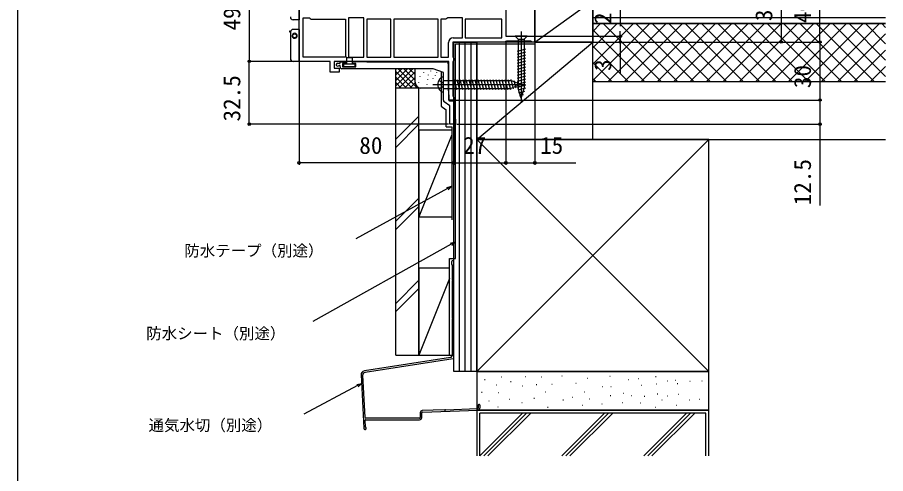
# Model space of a CAD drawing. Units: millimetres, scale not verified. Extents: x -525 to 525, y -783 to 779.
# Drawn here: x -525 to -75.8, y -332.8 to -96.7 of the extents above; entities that cross this region are included whole.
import ezdxf
from ezdxf.enums import TextEntityAlignment as Align

# ---------------------------------------------------------------- set-up
doc = ezdxf.new("R2010")
doc.units = ezdxf.units.MM
doc.header["$LTSCALE"] = 4
for name, color, linetype in [('0-2_YKK_11', 7, 'Continuous'), ('0-4_YKK_12', 2, 'Continuous'), ('0-5_YKK_13', 4, 'Continuous'), ('0-7_YKK_D', 6, 'Continuous'), ('0-8_YKK_ZWAK', 7, 'Continuous'), ('0-9_YSS_K', 3, 'Continuous'), ('0-A_YSS_KE', 3, 'Continuous')]:
    doc.layers.add(name, color=color, linetype=linetype)
doc.styles.add('ＭＳ ゴシック', font='')
doc.styles.get('ＭＳ ゴシック').set_extended_font_data('MS Gothic')

msp = doc.modelspace()

# ---------------------------------------------------------------- linework, layer by layer
at = {"layer": '0-2_YKK_11'}
msp.add_line((-310.221, -123.291), (-357.05, -123.291), dxfattribs=at)
for points in [[(-301.75, -119.491), (-361.05, -119.491), (-361.05, -122.991), (-358.55, -122.991), (-358.55, -125.091), (-363.15, -125.091), (-363.15, -119.491), (-379.25, -119.491), (-379.25, -71.691)], [(-272.25, -70.491), (-272.25, -106.491), (-257.25, -106.491), (-257.25, -109.491), (-258.754, -109.491), (-259.05, -109.241), (-259.346, -108.991), (-271.884, -108.991), (-272.317, -109.241), (-272.75, -109.491), (-299.75, -109.491), (-299.75, -117.025), (-299.5, -117.458), (-299.25, -117.891), (-299.25, -118.991), (-299.5, -119.424), (-299.75, -119.857), (-299.75, -137.325), (-299.5, -137.758), (-299.25, -138.191), (-299.25, -139.491), (-301.75, -139.491), (-301.75, -119.491)], [(-299.55, -107.391), (-294.75, -107.391), (-294.75, -96.991), (-302.323, -96.991), (-302.782, -97.291), (-303.24, -97.591), (-305.85, -97.591)], [(-305.85, -97.591), (-305.85, -117.391), (-301.85, -117.391), (-301.85, -109.691)], [(-359.3, -120.491), (-358.05, -120.491), (-358.05, -119.791), (-355.15, -119.791), (-355.15, -120.691), (-356.85, -120.691), (-356.85, -122.291), (-349.85, -122.291), (-349.85, -120.691), (-351.55, -120.691), (-351.55, -119.491), (-347.55, -119.491), (-344.121, -119.791), (-303.05, -119.791)], [(-302.05, -120.791), (-302.05, -134.062), (-301.75, -137.491), (-301.75, -139.699), (-301.333, -139.991), (-299.709, -139.991)], [(-358.05, -122.291), (-358.05, -121.691), (-358.565, -121.691), (-358.775, -121.777)], [(-304.55, -139.66), (-304.55, -125.291), (-309.879, -123.351)], [(-298.71, -140.949), (-298.25, -151.991), (-301.25, -151.991), (-301.25, -142.491), (-304.124, -140.479)]]:
    msp.add_lwpolyline(points, dxfattribs=at)
for points in [[(-355.25, -117.391), (-377.15, -117.391), (-377.15, -96.991), (-373.877, -96.991), (-373.418, -97.291), (-372.96, -97.591), (-355.25, -97.591)], [(-345.75, -117.391), (-345.75, -96.991), (-353.75, -96.991), (-353.75, -117.391)], [(-331.75, -117.391), (-331.75, -97.591), (-344.25, -97.591), (-344.25, -117.391)], [(-307.35, -97.591), (-330.25, -97.591), (-330.25, -117.391), (-307.35, -117.391)], [(-274.35, -97.591), (-293.25, -97.591), (-293.25, -107.391), (-274.35, -107.391)]]:
    msp.add_lwpolyline(points, close=True, dxfattribs=at)
for centre, radius, start, end in [((-299.55, -109.691), 2.3, 90.00001, 179.99999), ((-359.3, -121.241), 0.75, 90.00002, 314.41533), ((-303.05, -120.791), 1, 0.00001, 89.99999), ((-357.05, -122.291), 1, 180.00001, 269.99999), ((-310.221, -124.291), 1, 70.00005, 90.00006), ((-303.55, -139.66), 1, 180.00003, 235.00002), ((-299.709, -140.991), 1, 2.38595, 90.00002)]:
    msp.add_arc(centre, radius, start, end, dxfattribs=at)
at = {"layer": '0-4_YKK_12'}
msp.add_line((-257.25, 134.509), (-257.25, -106.991), dxfattribs=at)
at = {"layer": '0-5_YKK_13'}
for p, q in [((-379.25, -97.991), (-382.25, -97.991)), ((-379.25, -102.994), (-382.25, -102.994)), ((-384, -103.794), (-383.577, -103.794)), ((-383.737, -104.294), (-384, -104.294)), ((-383.75, -104.494), (-383.75, -117.994)), ((-264.25, -103.991), (-264.25, -140.991)), ((-261.15, -106.491), (-262.7, -108.041)), ((-265.8, -108.041), (-265.8, -133.575)), ((-262.7, -108.041), (-262.7, -133.575)), ((-262.15, -113.236), (-266.35, -114.362)), ((-262.15, -114.789), (-266.35, -115.915)), ((-262.15, -116.342), (-266.35, -117.467)), ((-379.25, -119.494), (-382.25, -119.494)), ((-356.25, -121.191), (-356.25, -121.791)), ((-350.55, -120.891), (-355.95, -120.891)), ((-354.75, -117.791), (-354.75, -120.891)), ((-354.45, -117.491), (-352.05, -117.491)), ((-351.75, -117.791), (-351.75, -120.891)), ((-350.25, -121.791), (-350.25, -121.191)), ((-262.15, -117.895), (-266.35, -119.02)), ((-262.15, -119.448), (-266.35, -120.573)), ((-262.15, -121.001), (-266.35, -122.126)), ((-355.95, -122.091), (-350.55, -122.091)), ((-262.15, -122.554), (-266.35, -123.679)), ((-262.15, -124.107), (-266.35, -125.232)), ((-262.15, -125.66), (-266.35, -126.785)), ((-306.942, -129.341), (-304.823, -130.398)), ((-304.55, -135.291), (-304.55, -127.691)), ((-304.55, -129.391), (-269.62, -129.391)), ((-299.251, -128.891), (-297.858, -134.091)), ((-297.698, -128.891), (-296.305, -134.091)), ((-296.145, -128.891), (-294.752, -134.091)), ((-294.593, -128.891), (-293.199, -134.091)), ((-293.04, -128.891), (-291.646, -134.091)), ((-291.487, -128.891), (-290.093, -134.091)), ((-289.934, -128.891), (-288.54, -134.091)), ((-288.381, -128.891), (-286.988, -134.091)), ((-286.828, -128.891), (-285.435, -134.091)), ((-285.275, -128.891), (-283.882, -134.091)), ((-283.722, -128.891), (-282.329, -134.091)), ((-282.169, -128.891), (-280.776, -134.091)), ((-280.616, -128.891), (-279.223, -134.091)), ((-279.063, -128.891), (-277.67, -134.091)), ((-277.51, -128.891), (-276.117, -134.091)), ((-275.958, -128.891), (-274.564, -134.091)), ((-274.405, -128.891), (-273.011, -134.091)), ((-272.852, -128.891), (-271.458, -134.091)), ((-271.299, -128.891), (-269.905, -134.091)), ((-269.746, -128.891), (-268.456, -133.704)), ((-264.55, -131.491), (-269.62, -129.391)), ((-268.044, -129.449), (-267.058, -133.125)), ((-262.15, -127.213), (-266.35, -128.338)), ((-262.15, -128.765), (-266.35, -129.891)), ((-266.297, -130.172), (-265.661, -132.546)), ((-309.95, -131.491), (-262.05, -131.491)), ((-306.942, -133.641), (-304.823, -132.585)), ((-304.55, -131.491), (-304.823, -130.398)), ((-304.55, -131.491), (-304.823, -132.585)), ((-304.55, -133.591), (-269.62, -133.591)), ((-264.55, -131.491), (-269.62, -133.591)), ((-262.15, -130.318), (-266.35, -131.444)), ((-262.15, -131.871), (-266.35, -132.997)), ((-262.15, -133.424), (-266.091, -134.48)), ((-264.25, -138.491), (-265.8, -133.575)), ((-264.25, -138.491), (-265.8, -133.575)), ((-264.25, -138.491), (-262.7, -133.575)), ((-262.604, -135.099), (-265.64, -135.912)), ((-263.139, -136.795), (-265.189, -137.344))]:
    msp.add_line(p, q, dxfattribs=at)
for points in [[(-379.25, -81.491), (-379.25, -94.991), (-379.25, -97.991)], [(-379.25, -102.994), (-379.25, -116.494), (-379.25, -119.494)], [(-261.15, -106.491), (-267.35, -106.491), (-265.8, -108.041), (-262.7, -108.041)]]:
    msp.add_lwpolyline(points, dxfattribs=at)
msp.add_circle((-381.546, -106.294), 1, dxfattribs=at)
for centre, radius, start, end in [((-382.25, -96.491), 1.5, 180, 270), ((-382.25, -104.494), 1.5, 90, 172.33774), ((-384, -104.044), 0.25, 90, 270), ((-382.25, -104.494), 1.5, 172.33774, 180), ((-381.546, -106.294), 1.3, 90, 349.20268), ((-381.546, -106.294), 1.3, 349.20268, 90), ((-382.25, -117.994), 1.5, 180, 270), ((-355.95, -121.191), 0.3, 90, 180), ((-354.45, -117.791), 0.3, 90, 180), ((-352.05, -117.791), 0.3, 0, 90), ((-350.55, -121.191), 0.3, 0, 90), ((-355.95, -121.791), 0.3, 180, 270), ((-350.55, -121.791), 0.3, 270, 0), ((-302.65, -131.491), 4.8, 144.29996, 215.70004), ((-304.599, -130.091), 2.4, 88.83014, 144.29996), ((-304.599, -132.892), 2.4, 215.70004, 271.16986)]:
    msp.add_arc(centre, radius, start, end, dxfattribs=at)
at = {"layer": '0-7_YKK_D'}
for p, q in [((-405, -70.49), (-405, -119.491)), ((-129.75, -70.491), (-129.75, -109.491)), ((-109.75, -109.491), (-109.75, -69.491)), ((-213.05, -72.991), (-213.05, -101.318)), ((-256.75, -106.491), (-212.05, -106.491)), ((-213.05, -106.491), (-213.05, -103.941)), ((-213.05, -106.491), (-213.05, -109.491)), ((-272.25, -109.991), (-272.25, -172.991)), ((-272.25, -109.991), (-272.25, -172.991)), ((-257.252, -109.491), (-212.05, -109.491)), ((-257.25, -109.991), (-257.25, -172.991)), ((-256.75, -109.491), (-108.75, -109.491)), ((-256.75, -109.491), (-128.75, -109.491)), ((-256.75, -109.491), (-108.75, -109.491)), ((-213.05, -109.491), (-213.05, -125.546)), ((-109.75, -109.491), (-109.75, -139.491)), ((-379.75, -119.491), (-406, -119.491)), ((-379.75, -119.491), (-406, -119.491)), ((-405, -151.991), (-405, -119.491)), ((-379.25, -119.991), (-379.25, -172.991)), ((-299.25, -139.991), (-299.25, -172.991)), ((-299.25, -139.991), (-299.25, -172.991)), ((-298.75, -139.491), (-108.75, -139.491)), ((-298.75, -139.491), (-108.75, -139.491)), ((-301.95, -151.991), (-406, -151.991)), ((-297.55, -151.991), (-108.75, -151.991)), ((-299.25, -171.991), (-379.25, -171.991)), ((-299.25, -171.991), (-272.25, -171.991))]:
    msp.add_line(p, q, dxfattribs=at)
for points in [[(-109.75, -139.491), (-109.75, -151.991), (-109.75, -194.128)], [(-272.25, -171.991), (-257.25, -171.991), (-235.973, -171.991)], [(-300.25, -184.088), (-302.487, -185.313), (-349.82, -211.235)], [(-302.815, -184.714), (-300.25, -184.088), (-302.158, -185.912)], [(-298.25, -212.882), (-300.478, -214.124), (-372.101, -254.048)], [(-300.81, -213.527), (-298.25, -212.882), (-300.145, -214.72)], [(-346.711, -286.078), (-348.966, -287.27), (-376.807, -301.982)], [(-349.285, -286.666), (-346.711, -286.078), (-348.647, -287.874)]]:
    msp.add_lwpolyline(points, dxfattribs=at)
for centre in [(-213.05, -106.491), (-213.05, -109.491), (-129.75, -109.491), (-109.75, -109.491), (-109.75, -109.491), (-405, -119.491), (-405, -119.491), (-109.75, -139.491), (-109.75, -139.491), (-405, -151.991), (-109.75, -151.991), (-379.25, -171.991), (-299.25, -171.991), (-299.25, -171.991), (-272.25, -171.991), (-272.25, -171.991), (-257.25, -171.991)]:
    msp.add_circle(centre, 0.637, dxfattribs=at)
at = {"layer": '0-8_YKK_ZWAK'}
msp.add_line((-525, 747.2), (-525, -782.8), dxfattribs=at)
at = {"layer": '0-9_YSS_K'}
for p, q in [((-257.25, -109.491), (-257.25, -87.991)), ((-75.75, -96.991), (-227.25, -96.991)), ((-75.75, -99.991), (-227.25, -99.991)), ((-227.25, -99.991), (-75.75, -99.991)), ((-227.25, -159.991), (-227.25, -99.991)), ((-227.25, -104.017), (-223.224, -99.991)), ((-227.25, -112.503), (-214.739, -99.991)), ((-227.25, -120.988), (-206.253, -99.991)), ((-227.25, -129.473), (-197.768, -99.991)), ((-200.437, -129.991), (-227.25, -103.178)), ((-191.952, -129.991), (-221.952, -99.991)), ((-219.283, -129.991), (-189.283, -99.991)), ((-183.467, -129.991), (-213.467, -99.991)), ((-210.797, -129.991), (-180.797, -99.991)), ((-174.981, -129.991), (-204.981, -99.991)), ((-202.312, -129.991), (-172.312, -99.991)), ((-166.496, -129.991), (-196.496, -99.991)), ((-193.827, -129.991), (-163.827, -99.991)), ((-158.011, -129.991), (-188.011, -99.991)), ((-185.342, -129.991), (-155.342, -99.991)), ((-149.525, -129.991), (-179.525, -99.991)), ((-176.856, -129.991), (-146.856, -99.991)), ((-141.04, -129.991), (-171.04, -99.991)), ((-168.371, -129.991), (-138.371, -99.991)), ((-132.555, -129.991), (-162.555, -99.991)), ((-159.886, -129.991), (-129.886, -99.991)), ((-124.07, -129.991), (-154.07, -99.991)), ((-151.401, -129.991), (-121.401, -99.991)), ((-115.584, -129.991), (-145.584, -99.991)), ((-142.915, -129.991), (-112.915, -99.991)), ((-107.099, -129.991), (-137.099, -99.991)), ((-134.43, -129.991), (-104.43, -99.991)), ((-98.614, -129.991), (-128.614, -99.991)), ((-125.945, -129.991), (-95.945, -99.991)), ((-90.128, -129.991), (-120.128, -99.991)), ((-117.459, -129.991), (-87.459, -99.991)), ((-81.643, -129.991), (-111.643, -99.991)), ((-108.974, -129.991), (-78.974, -99.991)), ((-75.75, -127.399), (-103.158, -99.991)), ((-75.75, -118.914), (-94.673, -99.991)), ((-75.75, -110.428), (-86.187, -99.991)), ((-75.75, -101.943), (-77.702, -99.991)), ((-100.489, -129.991), (-75.75, -105.252)), ((-299.25, -109.491), (-287.25, -109.491)), ((-299.25, -279.991), (-299.25, -109.491)), ((-296.25, -279.991), (-296.25, -109.491)), ((-293.25, -279.991), (-293.25, -109.491)), ((-290.25, -279.991), (-290.25, -109.491)), ((-287.25, -279.991), (-287.25, -109.491)), ((-287.25, -159.991), (-227.25, -109.491)), ((-208.922, -129.991), (-227.25, -111.664)), ((-92.004, -129.991), (-75.75, -113.738)), ((-217.408, -129.991), (-227.25, -120.149)), ((-329.25, -133.291), (-329.25, -123.291)), ((-329.25, -132.149), (-320.392, -123.291)), ((-329.25, -129.321), (-323.221, -123.291)), ((-329.25, -126.492), (-326.049, -123.291)), ((-329.25, -123.664), (-328.877, -123.291)), ((-329.25, -124.806), (-320.765, -133.291)), ((-327.936, -123.291), (-317.936, -133.291)), ((-327.564, -133.291), (-319.25, -124.977)), ((-325.108, -123.291), (-319.25, -129.149)), ((-322.279, -123.291), (-319.25, -126.321)), ((-319.451, -123.291), (-319.25, -123.492)), ((-319.25, -130.291), (-319.25, -123.291)), ((-314.924, -125.292), (-314.924, -125.492)), ((-311.318, -124.383), (-311.318, -124.583)), ((-308.141, -125.179), (-308.141, -125.379)), ((-299.25, -130.291), (-299.25, -123.291)), ((-83.518, -129.991), (-75.75, -122.223)), ((-329.25, -127.634), (-323.593, -133.291)), ((-324.735, -133.291), (-319.25, -127.806)), ((-316.755, -127.148), (-316.755, -127.348)), ((-312.749, -128.817), (-312.749, -129.017)), ((-312.415, -126.48), (-312.415, -126.68)), ((-309.956, -128.214), (-309.956, -128.414)), ((-308.908, -126.814), (-308.908, -127.014)), ((-225.893, -129.991), (-227.25, -128.634)), ((-227.25, -129.991), (-75.75, -129.991)), ((-329.25, -130.463), (-326.422, -133.291)), ((-316.25, -133.291), (-329.25, -133.291)), ((-321.907, -133.291), (-319.232, -130.617)), ((-319.078, -133.291), (-318.284, -132.496)), ((-317.422, -130.486), (-317.422, -130.686)), ((-305.75, -133.291), (-316.25, -133.291)), ((-313.083, -131.487), (-313.083, -131.687)), ((-317.25, -147.833), (-329.25, -159.833)), ((-329.25, -164.076), (-317.25, -152.076)), ((-317.25, -154.991), (-300.25, -154.991)), ((-317.25, -154.991), (-317.25, -199.991)), ((-299.25, -226.991), (-299.25, -154.991)), ((-300.25, -157.491), (-317.25, -199.991)), ((-287.25, -279.991), (-167.25, -159.991)), ((-287.25, -159.991), (-167.25, -279.991)), ((-227.25, -159.991), (-75.75, -159.991)), ((-317.25, -190.26), (-329.25, -202.26)), ((-317.25, -194.502), (-329.25, -206.502)), ((-317.25, -199.991), (-300.25, -199.991)), ((-317.25, -232.686), (-329.25, -244.686)), ((-301.35, -231.766), (-317.25, -271.516)), ((-317.25, -236.929), (-329.25, -248.929)), ((-287.25, -279.991), (-299.25, -279.991)), ((-274.501, -282.75), (-274.301, -282.75)), ((-262.068, -282.608), (-261.868, -282.608)), ((-253.922, -282.75), (-253.722, -282.75)), ((-243.347, -282.179), (-243.147, -282.179)), ((-218.481, -282.322), (-218.281, -282.322)), ((-194.759, -282.465), (-194.559, -282.465)), ((-283.218, -284.037), (-283.018, -284.037)), ((-277.036, -286.808), (-276.836, -286.808)), ((-269.785, -285.037), (-269.585, -285.037)), ((-263.763, -287.386), (-263.563, -287.386)), ((-256.494, -286.609), (-256.294, -286.609)), ((-248.471, -286.52), (-248.271, -286.52)), ((-236.063, -285.943), (-235.863, -285.943)), ((-230.057, -283.465), (-229.857, -283.465)), ((-209.049, -284.037), (-208.849, -284.037)), ((-203.619, -283.608), (-203.419, -283.608)), ((-202.304, -287.097), (-202.104, -287.097)), ((-194.33, -286.323), (-194.13, -286.323)), ((-188.757, -284.751), (-188.557, -284.751)), ((-184.613, -284.465), (-184.413, -284.465)), ((-183.549, -286.231), (-183.349, -286.231)), ((-177.038, -284.894), (-176.838, -284.894)), ((-170.853, -284.789), (-170.653, -284.789)), ((-284.79, -290.61), (-284.59, -290.61)), ((-276.073, -290.753), (-275.873, -290.753)), ((-251.921, -290.467), (-251.721, -290.467)), ((-231.629, -290.467), (-231.429, -290.467)), ((-222.483, -287.752), (-222.283, -287.752)), ((-217.885, -287.674), (-217.685, -287.674)), ((-211.622, -291.182), (-211.422, -291.182)), ((-193.901, -291.468), (-193.701, -291.468)), ((-182.898, -291.611), (-182.698, -291.611)), ((-281.076, -295.176), (-280.876, -295.176)), ((-270.4, -294.31), (-270.2, -294.31)), ((-264.068, -296.041), (-263.868, -296.041)), ((-257.704, -293.733), (-257.504, -293.733)), ((-242.7, -294.599), (-242.5, -294.599)), ((-237.774, -293.183), (-237.574, -293.183)), ((-229.138, -294.022), (-228.938, -294.022)), ((-218.196, -292.325), (-217.996, -292.325)), ((-212.114, -296.042), (-211.914, -296.042)), ((-207.192, -292.325), (-206.992, -292.325)), ((-202.619, -296.184), (-202.419, -296.184)), ((-200.618, -292.754), (-200.418, -292.754)), ((-191.628, -294.599), (-191.428, -294.599)), ((-188.757, -292.468), (-188.557, -292.468)), ((-177.49, -294.599), (-177.29, -294.599)), ((-172.18, -294.183), (-171.98, -294.183)), ((-276.358, -298.184), (-276.158, -298.184)), ((-250.635, -298.47), (-250.435, -298.47)), ((-232.629, -297.327), (-232.429, -297.327)), ((-222.626, -296.612), (-222.426, -296.612)), ((-194.902, -298.327), (-194.702, -298.327)), ((-184.184, -297.327), (-183.984, -297.327)), ((-168.75, -301.491), (-285.75, -301.491)), ((-285.75, -323.591), (-263.651, -301.491)), ((-285.75, -323.591), (-285.75, -301.491)), ((-283.629, -323.591), (-261.529, -301.491)), ((-281.507, -323.591), (-259.408, -301.491)), ((-221.224, -301.491), (-243.324, -323.591)), ((-241.202, -323.591), (-219.103, -301.491)), ((-216.981, -301.491), (-239.081, -323.591)), ((-200.897, -323.591), (-178.798, -301.491)), ((-198.776, -323.591), (-176.676, -301.491)), ((-196.655, -323.591), (-174.555, -301.491)), ((-168.75, -323.591), (-168.75, -301.491))]:
    msp.add_line(p, q, dxfattribs=at)
msp.add_lwpolyline([(-257.25, -109.491), (-227.25, -87.991), (-227.25, -109.491)], close=True, dxfattribs=at)
msp.add_lwpolyline([(-301.35, -226.516), (-317.25, -226.516), (-317.25, -271.516), (-300.05, -271.516)], dxfattribs=at)
msp.add_arc((-316.25, -130.291), 3, 180, 270, dxfattribs=at)
at = {"layer": '0-A_YSS_KE'}
for p, q in [((-227.25, -99.991), (-227.25, -87.991)), ((-227.25, -99.991), (-75.75, -99.991)), ((-298.25, -110.491), (-257.25, -110.491)), ((-298.25, -221.552), (-298.25, -110.491)), ((-329.25, -271.516), (-329.25, -133.291)), ((-303.18, -153.291), (-303.18, -144.52)), ((-301.35, -221.552), (-298.25, -221.552)), ((-301.35, -271.516), (-301.35, -221.552)), ((-300.35, -223.196), (-300.35, -224.446)), ((-299.25, -273.074), (-299.25, -223.196)), ((-300.05, -224.833), (-300.05, -232.187)), ((-300.05, -233.104), (-300.05, -252.187)), ((-300.05, -253.104), (-300.05, -271.788)), ((-300.898, -272.777), (-345.469, -279.67)), ((-299.505, -273.371), (-345.079, -280.419)), ((-329.25, -271.516), (-317.25, -271.516)), ((-347.16, -281.746), (-345.781, -309.328)), ((-346.348, -281.977), (-345.264, -303.656)), ((-304.233, -299.747), (-315.487, -300.122)), ((-315.46, -300.921), (-286.814, -299.966)), ((-303.327, -299.716), (-286.84, -299.167)), ((-287.25, -299.991), (-287.25, -323.591)), ((-167.25, -299.991), (-287.25, -299.991)), ((-286.55, -297.331), (-286.55, -298.867)), ((-285.75, -297.331), (-285.75, -298.867)), ((-167.25, -323.591), (-167.25, -299.991)), ((-345.174, -305.456), (-345.025, -308.438)), ((-316.85, -304.131), (-344.764, -304.131)), ((-344.674, -304.931), (-316.85, -304.931)), ((-316.55, -301.221), (-316.55, -303.831)), ((-315.75, -303.831), (-315.75, -301.221)), ((-345.1, -309.946), (-345.132, -309.946))]:
    msp.add_line(p, q, dxfattribs=at)
for points in [[(-287.25, -109.491), (-287.25, -159.991), (-227.25, -159.991)], [(-227.25, -159.991), (-227.25, -109.491), (-287.25, -109.491)], [(-305.75, -124.721), (-305.75, -142.721), (-303.18, -144.52)], [(-317.25, -271.516), (-317.25, -133.291), (-329.25, -133.291)], [(-303.18, -153.291), (-300.25, -153.291), (-300.25, -201.491)]]:
    msp.add_lwpolyline(points, dxfattribs=at)
for points in [[(-167.25, -279.991), (-167.25, -159.991), (-287.25, -159.991), (-287.25, -279.991)], [(-167.25, -299.991), (-167.25, -279.991), (-287.25, -279.991), (-287.25, -299.991)]]:
    msp.add_lwpolyline(points, close=True, dxfattribs=at)
for centre, radius, start, end in [((-299.8, -223.196), 0.55, 359.99998, 180.00167), ((-300.15, -224.446), 0.2, 179.99694, 255.51968), ((-300.25, -224.833), 0.2, 360, 75.52165), ((-299.85, -232.187), 0.2, 180.00003, 246.42147), ((-299.85, -233.104), 0.2, 113.57855, 179.99998), ((-300.05, -232.646), 0.3, 293.57987, 66.42007), ((-299.85, -252.187), 0.2, 180.00003, 246.42147), ((-299.85, -253.104), 0.2, 113.57855, 179.99998), ((-300.05, -252.646), 0.3, 293.57987, 66.42007), ((-301.05, -271.788), 1, 278.79177, 359.99996), ((-299.55, -273.074), 0.3, 278.79177, 0.00003), ((-345.163, -281.647), 2, 98.79177, 182.86244), ((-344.85, -281.902), 1.5, 98.79177, 182.86244), ((-315.45, -301.221), 1.1, 91.90925, 180), ((-315.45, -301.221), 0.3, 91.90925, 180), ((-304.237, -299.947), 0.2, 25.49733, 91.91915), ((-303.785, -299.732), 0.3, 205.49733, 338.34097), ((-303.321, -299.916), 0.2, 91.91915, 158.34097), ((-286.85, -298.867), 0.3, 271.90925, 0), ((-286.85, -298.867), 1.1, 271.90925, 0), ((-286.15, -297.331), 0.4, 90.00009, 180), ((-286.15, -297.331), 0.4, 0, 90.00009), ((-344.764, -303.631), 0.5, 182.86244, 270.00009), ((-344.674, -305.431), 0.5, 90.00009, 182.86244), ((-316.85, -303.831), 1.1, 270, 360), ((-316.85, -303.831), 0.3, 270, 360), ((-345.132, -309.296), 0.65, 182.86244, 270), ((-345.1, -309.296), 0.65, 270, 0.00003), ((-344.725, -308.423), 0.3, 182.86244, 246.73494), ((-345.1, -309.296), 0.65, 0.00003, 66.73494)]:
    msp.add_arc(centre, radius, start, end, dxfattribs=at)

# ---------------------------------------------------------------- texts
at = {"layer": '0-7_YKK_D', "style": 'ＭＳ ゴシック'}
for s, p in [('2.5', (-215.05, -100.205)), ('39', (-131.75, -98.684)), ('40', (-111.75, -99.718)), ('49', (-407, -103.547)), ('3', (-215.05, -124.432)), ('30', (-111.75, -133.355)), ('32.5', (-407, -150.605)), ('12.5', (-111.75, -193.969))]:
    msp.add_text(s, height=8.798, rotation=90, dxfattribs=at).set_placement(p, align=Align.BOTTOM_LEFT)
for s, height, p in [('80', 8.798, (-348.08, -169.991)), ('27', 8.798, (-294.375, -169.991)), ('15', 8.798, (-254.541, -169.991)), ('防水テープ（別途）', 5.865, (-438.638, -222.144)), ('防水シート（別途）', 5.865, (-458.329, -264.957)), ('通気水切（別途）', 5.865, (-457.125, -312.437))]:
    msp.add_text(s, height=height, dxfattribs=at).set_placement(p, align=Align.BOTTOM_LEFT)

doc.saveas('drawing.dxf')
